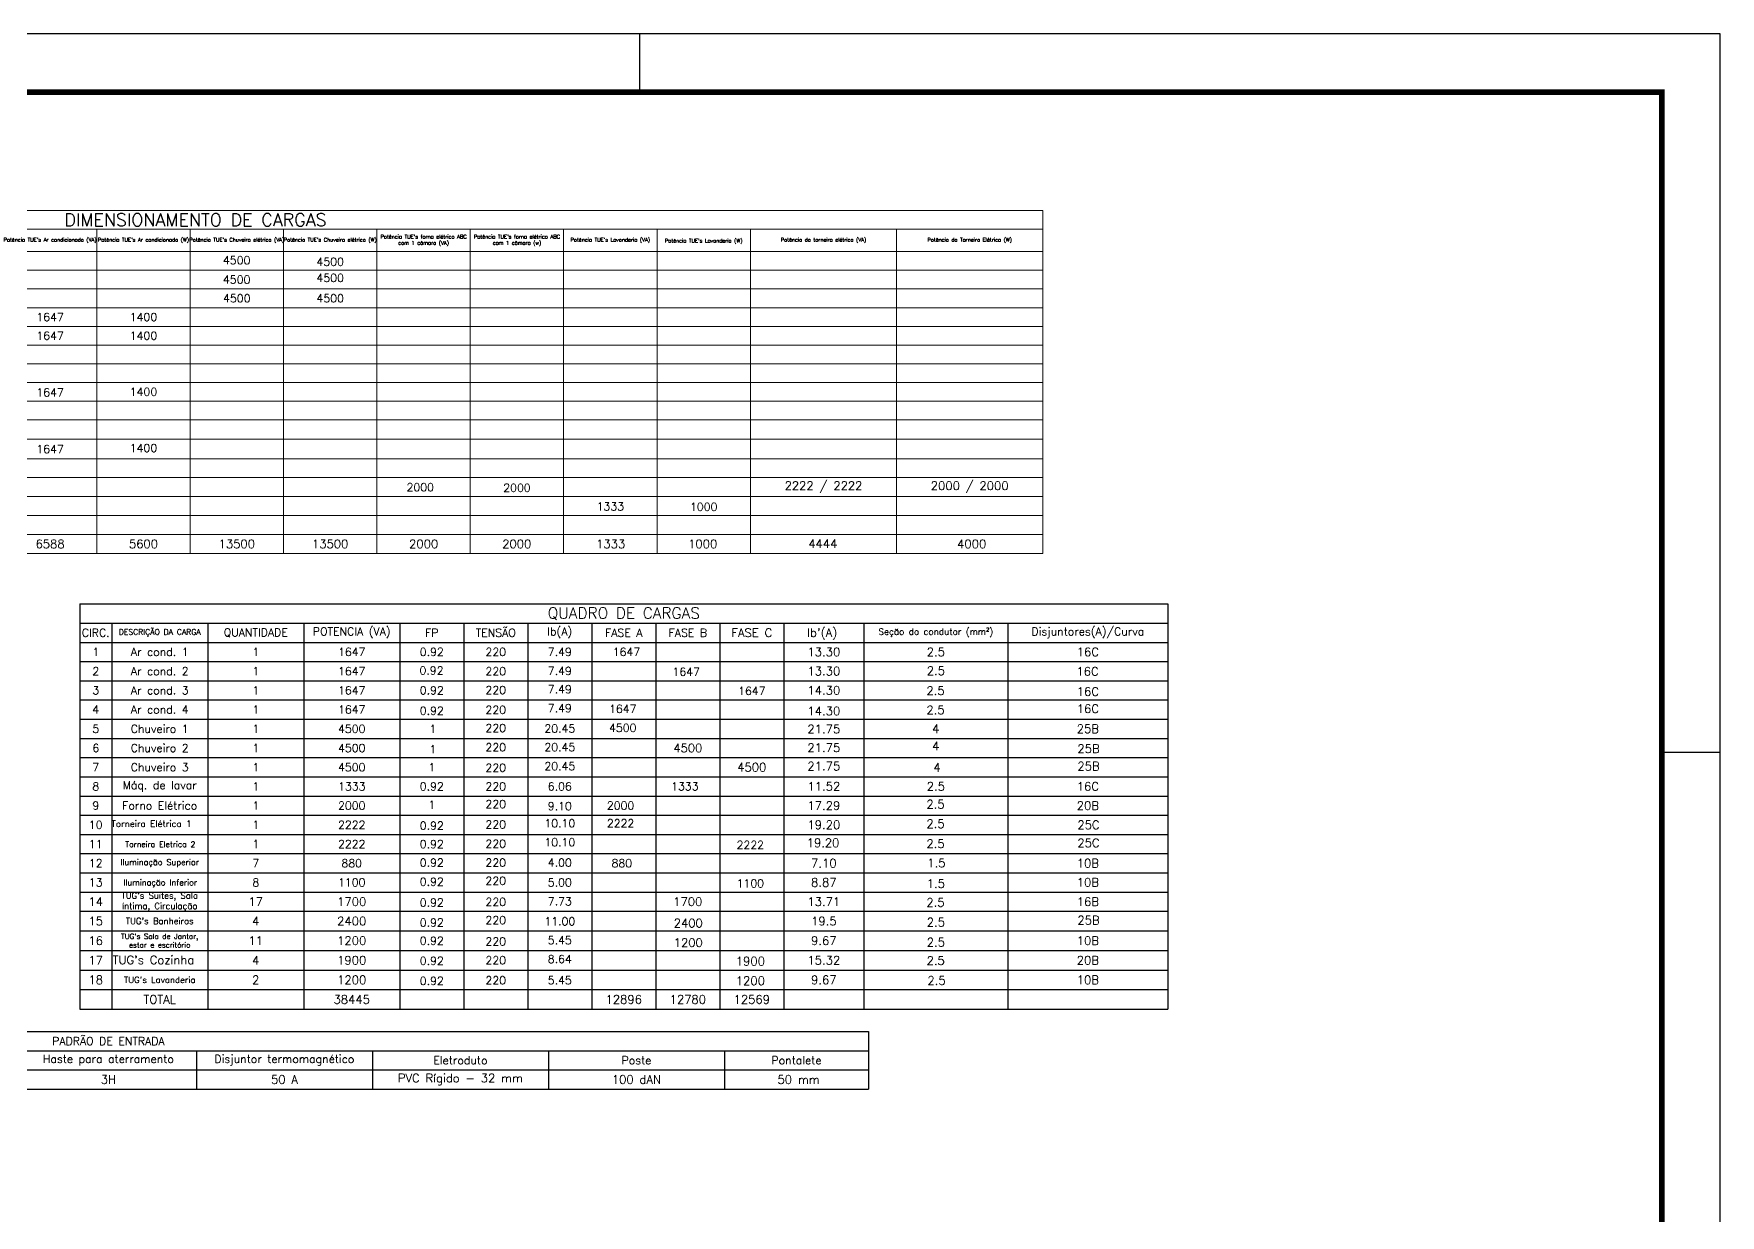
# Model space of a CAD drawing. Header units: metres. Extents: x 2012 to 4043, y 2396 to 4846.
# Drawn here: x 2079.74 to 2105.57, y 2415.85 to 2433.94 of the extents above; entities that cross this region are included whole.
import ezdxf

# ---------------------------------------------------------------- set-up
doc = ezdxf.new("R2010")
doc.units = ezdxf.units.M
doc.linetypes.add('CONTORNO_QUADRO_T', pattern=[0.35, 0.2, -0.15])
doc.layers.add('ARQ-FOLHA', color=7, linetype='Continuous')
doc.layers.add('ELE-TEXTO04', color=4, linetype='CONTORNO_QUADRO_T')
doc.layers.add('ELETRODUTOS', color=5, linetype='Continuous', lineweight=30)
doc.layers.add('LINE0.1', color=1, linetype='Continuous', lineweight=0)
doc.styles.add('N', font='romand.shx', dxfattribs={"height": 0.13})

# ---------------------------------------------------------------- blocks, each defined once
blk = doc.blocks.new('FOLHA A2')
at = {"layer": 'ARQ-FOLHA'}
for p, q in [((594, 0), (0, 0)), ((409, -10), (409, 0)), ((594, -420), (594, 0)), ((584, -123), (594, -123))]:
    blk.add_line(p, q, dxfattribs=at)
at = {"layer": 'ARQ-FOLHA', "const_width": 1}
blk.add_lwpolyline([(25, -410), (584, -410), (584, -10), (25, -10), (25, -410)], dxfattribs=at)

msp = doc.modelspace()

# ---------------------------------------------------------------- linework, layer by layer
for p, q in [((2080.44, 2425.211), (2097.107, 2425.211)), ((2080.44, 2425.211), (2080.44, 2419.005)), ((2097.107, 2425.211), (2097.107, 2419.005)), ((2080.44, 2424.917), (2097.107, 2424.917)), ((2080.93, 2424.917), (2080.93, 2419.005)), ((2082.4, 2424.917), (2082.4, 2419.005)), ((2083.871, 2424.917), (2083.871, 2419.005)), ((2085.342, 2424.917), (2085.342, 2419.005)), ((2086.322, 2424.917), (2086.322, 2419.005)), ((2087.302, 2424.917), (2087.302, 2419.005)), ((2088.283, 2424.917), (2088.283, 2419.005)), ((2089.263, 2424.917), (2089.263, 2419.005)), ((2090.244, 2424.917), (2090.244, 2419.005)), ((2091.224, 2424.917), (2091.224, 2419.005)), ((2092.45, 2424.917), (2092.45, 2419.005)), ((2094.656, 2424.917), (2094.656, 2419.005)), ((2080.44, 2424.623), (2097.107, 2424.623)), ((2080.44, 2424.329), (2097.107, 2424.329)), ((2080.44, 2424.035), (2097.107, 2424.035)), ((2080.44, 2423.741), (2097.107, 2423.741)), ((2080.44, 2423.446), (2097.107, 2423.446)), ((2080.44, 2423.152), (2097.107, 2423.152)), ((2080.44, 2422.858), (2097.107, 2422.858)), ((2080.44, 2422.564), (2097.107, 2422.564)), ((2080.44, 2422.27), (2097.107, 2422.27)), ((2080.44, 2421.976), (2097.107, 2421.976)), ((2080.44, 2421.682), (2097.107, 2421.682)), ((2080.44, 2421.388), (2097.107, 2421.388)), ((2080.44, 2421.093), (2097.107, 2421.093)), ((2080.44, 2420.799), (2097.107, 2420.799)), ((2080.44, 2420.505), (2097.107, 2420.505)), ((2080.44, 2420.205), (2097.107, 2420.205)), ((2080.44, 2419.905), (2097.107, 2419.905)), ((2080.44, 2419.605), (2097.107, 2419.605)), ((2080.44, 2419.305), (2097.107, 2419.305)), ((2080.44, 2419.005), (2097.107, 2419.005)), ((2069.236, 2418.664), (2092.521, 2418.664)), ((2092.521, 2418.664), (2092.521, 2417.782)), ((2069.236, 2418.37), (2092.521, 2418.37)), ((2082.227, 2418.37), (2082.227, 2417.782)), ((2084.923, 2418.37), (2084.923, 2417.782)), ((2087.619, 2418.37), (2087.619, 2417.782)), ((2090.315, 2418.37), (2090.315, 2417.782)), ((2069.236, 2418.076), (2092.521, 2418.076)), ((2069.236, 2417.782), (2092.521, 2417.782))]:
    msp.add_line(p, q)
at = {"layer": 'LINE0.1', "color": 7, "linetype": 'Continuous'}
for p, q in [((2069.236, 2431.236), (2095.191, 2431.236)), ((2095.191, 2431.236), (2095.191, 2425.985)), ((2069.236, 2430.95), (2095.191, 2430.95)), ((2080.701, 2430.95), (2080.701, 2425.985)), ((2082.131, 2430.95), (2082.131, 2425.985)), ((2083.561, 2430.95), (2083.561, 2425.985)), ((2084.991, 2430.95), (2084.991, 2425.985)), ((2086.422, 2430.95), (2086.422, 2425.985)), ((2087.852, 2430.95), (2087.852, 2425.985)), ((2089.282, 2430.95), (2089.282, 2425.985)), ((2090.712, 2430.95), (2090.712, 2425.985)), ((2092.951, 2430.95), (2092.951, 2425.985)), ((2069.236, 2430.606), (2095.191, 2430.606)), ((2069.236, 2430.32), (2095.191, 2430.32)), ((2069.236, 2430.034), (2095.191, 2430.034)), ((2069.236, 2429.748), (2095.191, 2429.748)), ((2069.236, 2429.462), (2095.191, 2429.462)), ((2069.236, 2429.176), (2095.191, 2429.176)), ((2069.236, 2428.89), (2095.191, 2428.89)), ((2069.236, 2428.604), (2095.191, 2428.604)), ((2069.236, 2428.318), (2095.191, 2428.318)), ((2069.236, 2428.032), (2095.191, 2428.032)), ((2069.236, 2427.734), (2095.191, 2427.734)), ((2069.236, 2427.435), (2095.191, 2427.435)), ((2069.236, 2427.145), (2095.191, 2427.145)), ((2069.236, 2426.855), (2095.191, 2426.855)), ((2069.236, 2426.565), (2095.191, 2426.565)), ((2069.236, 2426.275), (2095.191, 2426.275)), ((2069.236, 2425.985), (2095.191, 2425.985))]:
    msp.add_line(p, q, dxfattribs=at)

# ---------------------------------------------------------------- block references
at = {"layer": 'ARQ-FOLHA', "xscale": 0.08944633452801547, "yscale": 0.08944633452801547, "zscale": 0.08944633452801547}
msp.add_blockref('FOLHA A2', (2052.436, 2433.943), dxfattribs=at)

# ---------------------------------------------------------------- texts
at = {"style": 'N'}
for s, width, gutter_width, heights, insert, char_height, attachment_point in [('{\\C4;DIMENSIONAMENTO DE CARGAS}', 25.95429, 0.613, [0], (2082.213, 2431.093), 0.19608, 5), ("Potência TUE's Ar condicionado (VA)", 1.43023, 0.286, [0], (2079.986, 2430.778), 0.05721, 5), ("Potência TUE's Ar condicionado (W)", 1.43023, 0.286, [0], (2081.416, 2430.778), 0.05721, 5), ("Potência TUE's Chuveiro elétrico (VA)", 1.43023, 0.286, [0], (2082.846, 2430.778), 0.05721, 5), ("Potência TUE's Chuveiro elétrico (W)", 1.43023, 0.286, [0], (2084.276, 2430.778), 0.05721, 5), ("Potência TUE's forno elétrico ABC com 1 câmara (VA)", 1.43023, 0.286, [0], (2085.707, 2430.778), 0.05721, 5), ("Potência TUE's forno elétrico ABC com 1 câmara (w)", 1.43023, 0.286, [0], (2087.137, 2430.778), 0.05721, 5), ("Potência TUE's Lavanderia (VA)", 1.43023, 0.286, [0], (2088.567, 2430.778), 0.05721, 5), ("\\P\\PPotência TUE's Lavanderia (W)", 1.43023, 0.286, [0], (2089.997, 2430.859), 0.05721, 5), ('Potência da torneira elétrica (VA)', 2.23914, 0.597, [0], (2091.832, 2430.778), 0.05717, 5), ('Potência da Torneira Elétrica (W)', 2.23914, 0.597, [0], (2094.071, 2430.778), 0.05717, 5), ('4500', 1.43023, 0.286, [0], (2082.844, 2430.474), 0.1226, 5), ('4500', 1.43023, 0.286, [0], (2084.276, 2430.451), 0.1226, 5), ('4500', 1.43023, 0.286, [0], (2082.844, 2430.178), 0.1226, 5), ('4500', 1.43023, 0.286, [0], (2084.276, 2430.203), 0.1226, 5), ('4500', 1.43023, 0.286, [0], (2082.846, 2429.891), 0.1226, 5), ('4500', 1.43023, 0.286, [0], (2084.276, 2429.891), 0.1226, 5), ('1647', 1.43023, 0.286, [0], (2079.986, 2429.605), 0.1226, 5), ('1400', 1.43023, 0.286, [0], (2081.416, 2429.605), 0.1226, 5), ('1647', 1.43023, 0.286, [0], (2079.986, 2429.319), 0.1226, 5), ('1400', 1.43023, 0.286, [0], (2081.416, 2429.319), 0.1226, 5), ('1647', 1.43023, 0.286, [0], (2079.986, 2428.45), 0.1226, 5), ('1400', 1.43023, 0.286, [0], (2081.416, 2428.459), 0.1226, 5), ('1647', 1.43023, 0.286, [0], (2079.986, 2427.582), 0.1226, 5), ('1400', 1.43023, 0.286, [0], (2081.416, 2427.599), 0.1226, 5), ('2000', 1.43023, 0.746, [0], (2085.656, 2426.998), 0.1226, 5), ('2000', 1.43023, 0.746, [0], (2087.137, 2426.989), 0.1226, 5), ('2222 / 2222', 2.23914, 0.65, [0.198], (2091.832, 2427), 0.13, 5), ('2000 / 2000', 2.23914, 0.65, [0], (2094.071, 2427), 0.13, 5), ('1333', 1.43023, 0.746, [0], (2088.567, 2426.704), 0.1226, 5), ('1000', 1.43023, 0.746, [0], (2089.997, 2426.698), 0.1226, 5), ('6588', 1.43023, 0.65, [0], (2079.986, 2426.13), 0.13, 5), ('5600', 1.43023, 0.65, [0], (2081.416, 2426.13), 0.13, 5), ('13500', 1.43023, 0.65, [0], (2082.846, 2426.13), 0.13, 5), ('13500', 1.43023, 0.65, [0], (2084.276, 2426.13), 0.13, 5), ('2000', 1.43023, 0.65, [0], (2085.707, 2426.13), 0.13, 5), ('2000', 1.43023, 0.65, [0], (2087.134, 2426.13), 0.13, 5), ('1333', 1.43023, 0.65, [0], (2088.572, 2426.13), 0.13, 5), ('1000', 1.43023, 0.65, [0], (2089.982, 2426.13), 0.13, 5), ('4444', 1.43023, 0.65, [0], (2091.822, 2426.134), 0.13, 5), ('4000', 1.43023, 0.65, [0], (2094.101, 2426.13), 0.13, 5), ('{\\C4;QUADRO DE CARGAS}', 16.66712, 0.613, [0], (2088.773, 2425.064), 0.17157, 5), ('POTENCIA (VA)', 1.47063, 0.613, [0], (2084.606, 2424.77), 0.12255, 5), ('TENSÃO', 0.98042, 0.613, [0], (2086.812, 2424.77), 0.1226, 5), ('Ib(A)', 0.98042, 0.613, [0], (2087.793, 2424.77), 0.1226, 5), ("Ib'(A)", 2.20594, 0.613, [0], (2091.812, 2424.751), 0.13, 5), ('Disjuntores(A)/Curva', 2.45105, 0.613, [0], (2095.881, 2424.77), 0.12255, 5), ('CIRC.', 0.49021, 0.613, [0], (2080.685, 2424.77), 0.1226, 5), ('DESCRIÇÃO DA CARGA', 1.47063, 0.613, [0], (2081.665, 2424.77), 0.08579, 5), ('QUANTIDADE', 1.47063, 0.613, [0], (2083.136, 2424.77), 0.1226, 5), ('FP', 0.98042, 0.613, [0], (2085.832, 2424.77), 0.1226, 5), ('FASE A', 0.98042, 0.613, [0], (2088.773, 2424.77), 0.1226, 5), ('FASE B', 0.98042, 0.613, [0], (2089.754, 2424.77), 0.1226, 5), ('FASE C', 0.98, 0.65, [0], (2090.734, 2424.77), 0.13, 5), ('Seção do condutor (mm²)', 2.20594, 0.613, [0], (2093.553, 2424.77), 0.09804, 5), ('1', 0.49021, 0.613, [0], (2080.685, 2424.476), 0.123, 5), ('Ar cond. 1', 1.47063, 0.613, [0], (2081.665, 2424.476), 0.1226, 5), ('1', 1.47063, 0.613, [0], (2083.136, 2424.476), 0.123, 5), ('1647', 1.47063, 0.613, [0], (2084.606, 2424.476), 0.1226, 5), ('220', 0.98042, 0.613, [0], (2086.812, 2424.476), 0.1226, 5), ('7.49', 0.98042, 0.613, [0], (2087.793, 2424.476), 0.1226, 5), ('1647', 1.47063, 0.613, [0], (2088.814, 2424.476), 0.1226, 5), ('13.30', 1.22594, 0.65, [0], (2091.837, 2424.476), 0.13, 5), ('2.5', 2.20594, 0.65, [0], (2093.553, 2424.476), 0.13, 5), ('16C', 2.45105, 0.65, [0], (2095.881, 2424.476), 0.13, 5), ('2', 0.49021, 0.613, [0], (2080.685, 2424.182), 0.123, 5), ('Ar cond. 2', 1.47063, 0.613, [0], (2081.665, 2424.182), 0.1226, 5), ('1', 1.47063, 0.613, [0], (2083.136, 2424.182), 0.123, 5), ('1647', 1.47063, 0.613, [0], (2084.606, 2424.182), 0.1226, 5), ('220', 0.98042, 0.613, [0], (2086.812, 2424.18), 0.1226, 5), ('7.49', 0.98042, 0.613, [0], (2087.793, 2424.185), 0.1226, 5), ('1647', 1.47063, 0.613, [0], (2089.729, 2424.173), 0.1226, 5), ('13.30', 1.22594, 0.65, [0], (2091.837, 2424.182), 0.13, 5), ('2.5', 2.20594, 0.65, [0], (2093.554, 2424.188), 0.13, 5), ('16C', 2.45105, 0.65, [0], (2095.876, 2424.178), 0.13, 5), ('3', 0.49021, 0.613, [0], (2080.685, 2423.888), 0.123, 5), ('Ar cond. 3', 1.47063, 0.613, [0], (2081.665, 2423.888), 0.1226, 5), ('1', 1.47063, 0.613, [0], (2083.136, 2423.888), 0.123, 5), ('1647', 1.47063, 0.613, [0], (2084.606, 2423.888), 0.1226, 5), ('0.92', 0.98042, 0.613, [0], (2085.832, 2423.888), 0.1226, 5), ('220', 0.98042, 0.613, [0], (2086.812, 2423.893), 0.1226, 5), ('7.49', 0.98042, 0.613, [0], (2087.793, 2423.905), 0.1226, 5), ('1647', 1.47063, 0.613, [0], (2090.734, 2423.879), 0.1226, 5), ('14.30', 1.22594, 0.65, [0], (2091.837, 2423.888), 0.13, 5), ('2.5', 2.20594, 0.65, [0], (2093.549, 2423.883), 0.13, 5), ('16C', 2.45105, 0.65, [0], (2095.881, 2423.869), 0.13, 5), ('4', 0.49021, 0.613, [0], (2080.685, 2423.594), 0.123, 5), ('Ar cond. 4', 1.47063, 0.613, [0], (2081.665, 2423.594), 0.1226, 5), ('1', 1.47063, 0.613, [0], (2083.136, 2423.594), 0.123, 5), ('1647', 1.47063, 0.613, [0], (2084.606, 2423.594), 0.1226, 5), ('0.92', 0.98042, 0.613, [0], (2085.832, 2423.576), 0.1226, 5), ('220', 0.98042, 0.613, [0], (2086.812, 2423.59), 0.1226, 5), ('7.49', 0.98042, 0.613, [0], (2087.793, 2423.615), 0.1226, 5), ('1647', 1.47063, 0.613, [0], (2088.757, 2423.604), 0.1226, 5), ('14.30', 1.22594, 0.65, [0], (2091.837, 2423.572), 0.13, 5), ('2.5', 2.20594, 0.65, [0], (2093.549, 2423.588), 0.13, 5), ('16C', 2.45105, 0.65, [0], (2095.881, 2423.607), 0.13, 5), ('5', 0.49021, 0.613, [0], (2080.685, 2423.299), 0.123, 5), ('Chuveiro 1', 1.47063, 0.613, [0], (2081.665, 2423.299), 0.1226, 5), ('1', 1.47063, 0.613, [0], (2083.136, 2423.299), 0.123, 5), ('4500', 1.47063, 0.613, [0], (2084.606, 2423.299), 0.1226, 5), ('220', 0.98042, 0.613, [0], (2086.812, 2423.311), 0.1226, 5), ('20.45', 0.98042, 0.613, [0], (2087.793, 2423.303), 0.1226, 5), ('4500', 1.47063, 0.613, [0], (2088.757, 2423.314), 0.1226, 5), ('21.75', 1.22508, 0.65, [0], (2091.837, 2423.296), 0.13, 5), ('4', 2.20594, 0.65, [0], (2093.553, 2423.299), 0.13, 5), ('25B', 2.45105, 0.65, [0], (2095.881, 2423.299), 0.13, 5), ('6', 0.49021, 0.613, [0], (2080.685, 2423.005), 0.123, 5), ('Chuveiro 2', 1.47063, 0.613, [0], (2081.665, 2423.005), 0.1226, 5), ('1', 1.47063, 0.613, [0], (2083.136, 2423.005), 0.123, 5), ('4500', 1.47063, 0.613, [0], (2084.606, 2423.005), 0.1226, 5), ('220', 0.98042, 0.613, [0], (2086.812, 2423.016), 0.1226, 5), ('20.45', 0.98042, 0.613, [0], (2087.793, 2423.018), 0.1226, 5), ('4500', 0.98042, 0.65, [0], (2089.754, 2423.005), 0.13, 5), ('21.75', 1.22508, 0.65, [0], (2091.837, 2423.01), 0.13, 5), ('4', 2.20594, 0.65, [0], (2093.553, 2423.037), 0.13, 5), ('25B', 2.45105, 0.65, [0], (2095.89, 2422.994), 0.13, 5), ('7', 0.49021, 0.613, [0], (2080.685, 2422.711), 0.123, 5), ('Chuveiro 3', 1.47063, 0.613, [0], (2081.665, 2422.711), 0.1226, 5), ('1', 1.47063, 0.613, [0], (2083.136, 2422.711), 0.123, 5), ('4500', 1.47063, 0.613, [0], (2084.606, 2422.711), 0.1226, 5), ('1', 0.98042, 0.613, [0], (2085.832, 2422.711), 0.123, 5), ('220', 0.98042, 0.613, [0], (2086.812, 2422.704), 0.1226, 5), ('20.45', 0.98042, 0.613, [0], (2087.793, 2422.727), 0.1226, 5), ('4500', 0.98, 0.65, [0], (2090.734, 2422.711), 0.13, 5), ('21.75', 1.22508, 0.65, [0], (2091.837, 2422.728), 0.13, 5), ('4', 2.20594, 0.65, [0], (2093.57, 2422.707), 0.13, 5), ('25B', 2.45105, 0.65, [0], (2095.89, 2422.727), 0.13, 5), ('8', 0.49021, 0.613, [0], (2080.685, 2422.417), 0.123, 5), ('Máq. de lavar', 1.47063, 0.613, [0], (2081.665, 2422.417), 0.12255, 5), ('1', 1.47063, 0.613, [0], (2083.136, 2422.417), 0.123, 5), ('1333', 1.47063, 0.613, [0], (2084.606, 2422.417), 0.1226, 5), ('220', 0.98042, 0.613, [0], (2086.812, 2422.417), 0.1226, 5), ('6.06', 0.98042, 0.613, [0], (2087.793, 2422.417), 0.1226, 5), ('1333', 1.47063, 0.613, [0], (2089.708, 2422.418), 0.1226, 5), ('11.52', 1.22594, 0.65, [0], (2091.837, 2422.417), 0.13, 5), ('2.5', 2.20594, 0.65, [0], (2093.553, 2422.417), 0.13, 5), ('16C', 2.45105, 0.65, [0], (2095.881, 2422.417), 0.13, 5), ('9', 0.49021, 0.613, [0], (2080.685, 2422.123), 0.123, 5), ('Forno Elétrico', 1.47063, 0.613, [0], (2081.665, 2422.123), 0.12255, 5), ('1', 1.47063, 0.613, [0], (2083.136, 2422.123), 0.123, 5), ('2000', 1.47063, 0.613, [0], (2084.606, 2422.123), 0.1226, 5), ('1', 0.98042, 0.613, [0], (2085.832, 2422.136), 0.123, 5), ('220', 0.98042, 0.613, [0], (2086.812, 2422.147), 0.1226, 5), ('9.10', 0.98042, 0.613, [0], (2087.793, 2422.116), 0.1226, 5), ('2000', 1.47063, 0.613, [0], (2088.724, 2422.123), 0.1226, 5), ('17.29', 1.22594, 0.65, [0], (2091.837, 2422.123), 0.13, 5), ('2.5', 2.20594, 0.65, [0], (2093.549, 2422.144), 0.13, 5), ('20B', 2.45105, 0.65, [0], (2095.881, 2422.123), 0.13, 5), ('10', 0.49021, 0.613, [0], (2080.685, 2421.829), 0.1226, 5), ('Torneira Elétrica 1', 1.47063, 0.613, [0], (2080.926, 2421.894), 0.09804, 1), ('1', 1.47063, 0.613, [0], (2083.136, 2421.829), 0.123, 5), ('2222', 1.47063, 0.613, [0], (2084.606, 2421.829), 0.1226, 5), ('0.92', 0.98042, 0.613, [0], (2085.832, 2421.816), 0.1226, 5), ('220', 0.98042, 0.613, [0], (2086.812, 2421.835), 0.1226, 5), ('10.10', 0.98042, 0.613, [0], (2087.793, 2421.852), 0.1226, 5), ('2222', 1.47063, 0.613, [0], (2088.724, 2421.852), 0.1226, 5), ('19.20', 1.22594, 0.65, [0], (2091.837, 2421.829), 0.13, 5), ('2.5', 2.20594, 0.65, [0], (2093.549, 2421.845), 0.13, 5), ('25C', 2.45105, 0.65, [0], (2095.89, 2421.828), 0.13, 5), ('11', 0.49021, 0.613, [0], (2080.685, 2421.535), 0.1226, 5), ('Torneira Eletrica 2', 1.47063, 0.613, [0], (2081.674, 2421.531), 0.08579, 5), ('1', 1.47063, 0.613, [0], (2083.136, 2421.535), 0.123, 5), ('2222', 1.47063, 0.613, [0], (2084.606, 2421.535), 0.1226, 5), ('0.92', 0.98042, 0.613, [0], (2085.832, 2421.533), 0.1226, 5), ('220', 0.98042, 0.613, [0], (2086.812, 2421.54), 0.1226, 5), ('10.10', 0.98042, 0.613, [0], (2087.793, 2421.562), 0.1226, 5), ('2222', 1.47063, 0.613, [0], (2090.711, 2421.521), 0.1226, 5), ('19.20', 1.22594, 0.65, [0], (2091.825, 2421.553), 0.13, 5), ('2.5', 2.20594, 0.65, [0], (2093.549, 2421.539), 0.13, 5), ('25C', 2.45105, 0.65, [0], (2095.89, 2421.551), 0.13, 5), ('12', 0.49021, 0.613, [0], (2080.685, 2421.241), 0.1226, 5), ('Iluminação Superior', 1.47063, 0.613, [0], (2081.665, 2421.241), 0.09, 5), ('7', 1.47063, 0.613, [0], (2083.136, 2421.241), 0.123, 5), ('880', 1.47063, 0.613, [0], (2084.606, 2421.241), 0.1226, 5), ('0.92', 0.98042, 0.613, [0], (2085.832, 2421.25), 0.1226, 5), ('220', 0.98042, 0.613, [0], (2086.812, 2421.25), 0.1226, 5), ('4.00', 0.98042, 0.613, [0], (2087.793, 2421.25), 0.1226, 5), ('880', 1.47063, 0.613, [0], (2088.743, 2421.241), 0.1226, 5), ('7.10', 1.22594, 0.65, [0], (2091.837, 2421.241), 0.13, 5), ('1.5', 2.20594, 0.65, [0], (2093.561, 2421.245), 0.13, 5), ('10B', 2.45105, 0.65, [0], (2095.881, 2421.241), 0.13, 5), ('13', 0.49021, 0.613, [0], (2080.685, 2420.946), 0.1226, 5), ('Iluminação Inferior', 1.44909, 0.613, [0], (2081.674, 2420.934), 0.09, 5), ('8', 1.47063, 0.613, [0], (2083.136, 2420.946), 0.123, 5), ('1100', 1.47063, 0.613, [0], (2084.606, 2420.946), 0.1226, 5), ('0.92', 0.98042, 0.613, [0], (2085.832, 2420.957), 0.1226, 5), ('220', 0.98042, 0.613, [0], (2086.812, 2420.972), 0.1226, 5), ('5.00', 0.98042, 0.613, [0], (2087.793, 2420.946), 0.1226, 5), ('1100', 1.47063, 0.613, [0], (2090.711, 2420.932), 0.1226, 5), ('8.87', 1.22594, 0.65, [0], (2091.837, 2420.946), 0.13, 5), ('1.5', 2.20594, 0.65, [0], (2093.553, 2420.929), 0.13, 5), ('10B', 2.45105, 0.65, [0], (2095.881, 2420.948), 0.13, 5), ("TUG's Suites, Sala íntima, Circulação", 1.47063, 0.65, [0], (2081.665, 2420.652), 0.095, 5), ('14', 0.49021, 0.65, [0], (2080.685, 2420.652), 0.13, 5), ('17', 1.47063, 0.475, [0], (2083.136, 2420.652), 0.13, 5), ('1700', 1.47063, 0.65, [0], (2084.606, 2420.652), 0.13, 5), ('0.92', 0.98042, 0.613, [0], (2085.832, 2420.639), 0.1226, 5), ('220', 0.98042, 0.613, [0], (2086.812, 2420.648), 0.1226, 5), ('7.73', 0.98042, 0.613, [0], (2087.793, 2420.657), 0.1226, 5), ('1700', 1.47063, 0.65, [0], (2089.754, 2420.652), 0.13, 5), ('13.71', 1.22594, 0.65, [0], (2091.837, 2420.652), 0.13, 5), ('2.5', 2.20594, 0.65, [0], (2093.546, 2420.64), 0.13, 5), ('16B', 2.45105, 0.65, [0], (2095.881, 2420.651), 0.13, 5), ('15', 0.49021, 0.65, [0], (2080.685, 2420.355), 0.13, 5), ("TUG's Banheiros", 1.47063, 0.475, [0], (2081.665, 2420.355), 0.095, 5), ('4', 1.47063, 0.475, [0], (2083.136, 2420.355), 0.13, 5), ('2400', 1.47063, 0.65, [0], (2084.606, 2420.355), 0.13, 5), ('0.92', 0.98042, 0.613, [0], (2085.832, 2420.332), 0.1226, 5), ('220', 0.98042, 0.613, [0], (2086.812, 2420.369), 0.1226, 5), ('11.00', 0.98042, 0.613, [0], (2087.793, 2420.351), 0.1226, 5), ('2400', 1.47063, 0.65, [0], (2089.76, 2420.324), 0.13, 5), ('19.5', 1.22594, 0.65, [0], (2091.837, 2420.355), 0.13, 5), ('2.5', 2.20594, 0.65, [0], (2093.552, 2420.338), 0.13, 5), ('25B', 2.45105, 0.65, [0], (2095.89, 2420.368), 0.13, 5), ('16', 0.49021, 0.475, [0], (2080.685, 2420.055), 0.13, 5), ("TUG's Sala de Jantar, estar e escritório", 1.47063, 0.65, [0], (2081.665, 2420.055), 0.08, 5), ('11', 1.47063, 0.65, [0], (2083.136, 2420.055), 0.13, 5), ('1200', 1.47063, 0.65, [0], (2084.606, 2420.055), 0.13, 5), ('0.92', 0.98042, 0.613, [0], (2085.832, 2420.053), 0.1226, 5), ('220', 0.98042, 0.613, [0], (2086.812, 2420.044), 0.1226, 5), ('5.45', 0.98042, 0.613, [0], (2087.793, 2420.062), 0.1226, 5), ('1200', 1.47063, 0.65, [0], (2089.76, 2420.024), 0.13, 5), ('9.67', 1.22594, 0.65, [0], (2091.837, 2420.055), 0.13, 5), ('2.5', 2.20594, 0.65, [0], (2093.553, 2420.031), 0.13, 5), ('10B', 2.45105, 0.65, [0], (2095.881, 2420.055), 0.13, 5), ('17', 0.49021, 0.65, [0], (2080.685, 2419.755), 0.13, 5), ("TUG's Cozinha", 1.47063, 0.65, [0], (2080.945, 2419.825), 0.13, 1), ('4', 1.47063, 0.65, [0], (2083.136, 2419.755), 0.13, 5), ('1900', 1.47063, 0.65, [0], (2084.606, 2419.755), 0.13, 5), ('0.92', 0.98042, 0.613, [0], (2085.832, 2419.746), 0.1226, 5), ('220', 0.98042, 0.613, [0], (2086.812, 2419.755), 0.1226, 5), ('8.64', 0.98042, 0.613, [0], (2087.793, 2419.774), 0.1226, 5), ('1900', 1.47063, 0.65, [0], (2090.711, 2419.741), 0.13, 5), ('15.32', 1.22594, 0.65, [0], (2091.837, 2419.755), 0.13, 5), ('2.5', 2.20594, 0.65, [0], (2093.55, 2419.75), 0.13, 5), ('20B', 2.45105, 0.65, [0], (2095.881, 2419.755), 0.13, 5), ('18', 0.49021, 0.65, [0], (2080.685, 2419.455), 0.13, 5), ("TUG's Lavanderia", 1.47063, 0.65, [0], (2081.665, 2419.455), 0.095, 5), ('2', 1.47063, 0.65, [0], (2083.136, 2419.455), 0.13, 5), ('1200', 1.47063, 0.65, [0], (2084.606, 2419.455), 0.13, 5), ('0.92', 0.98042, 0.613, [0], (2085.832, 2419.439), 0.1226, 5), ('220', 0.98042, 0.613, [0], (2086.812, 2419.448), 0.1226, 5), ('5.45', 0.98042, 0.613, [0], (2087.793, 2419.448), 0.1226, 5), ('1200', 1.47063, 0.65, [0], (2090.711, 2419.441), 0.13, 5), ('9.67', 1.22594, 0.65, [0], (2091.837, 2419.455), 0.13, 5), ('2.5', 2.20594, 0.65, [0], (2093.563, 2419.445), 0.13, 5), ('10B', 2.45105, 0.65, [0], (2095.881, 2419.455), 0.13, 5), ('TOTAL', 1.47063, 0.65, [0], (2081.665, 2419.155), 0.13, 5), ('38445', 1.47063, 0.65, [0], (2084.606, 2419.155), 0.13, 5), ('12896', 0.98042, 0.65, [0], (2088.773, 2419.155), 0.13, 5), ('12780', 0.98042, 0.65, [0], (2089.754, 2419.155), 0.13, 5), ('12569', 0.98, 0.65, [0], (2090.734, 2419.155), 0.13, 5), ('Haste para aterramento', 2.69615, 0.613, [0], (2080.879, 2418.223), 0.12255, 5), ('Disjuntor termomagnético', 2.69615, 0.613, [0], (2083.575, 2418.223), 0.12255, 5), ('Eletroduto', 2.69615, 0.613, [0], (2086.271, 2418.223), 0.1226, 5), ('Poste', 2.69615, 0.613, [0], (2088.967, 2418.223), 0.1226, 5), ('Pontalete', 2.20594, 0.613, [0], (2091.418, 2418.223), 0.1226, 5), ('3H', 2.69615, 0.65, [0], (2080.879, 2417.929), 0.13, 5), ('50 A', 2.69615, 0.65, [0], (2083.575, 2417.929), 0.13, 5), ('PVC Rígido - 32 mm', 2.69615, 0.65, [0], (2086.271, 2417.929), 0.13, 5), ('100 dAN', 2.69615, 0.65, [0], (2088.967, 2417.929), 0.13, 5), ('50 mm', 2.14063, 0.65, [0], (2091.451, 2417.929), 0.13, 5)]:
    msp.add_mtext_dynamic_manual_height_columns(s, width=width, gutter_width=gutter_width, heights=heights, dxfattribs=dict(at, insert=insert, char_height=char_height, attachment_point=attachment_point))
at = {"layer": 'ELE-TEXTO04', "insert": (2080.879, 2418.517), "char_height": 0.12255, "attachment_point": 5, "style": 'N'}
msp.add_mtext_dynamic_manual_height_columns('PADRÃO DE ENTRADA', width=23.28495, gutter_width=2.451, heights=[0], dxfattribs=at)
at = {"layer": 'ELETRODUTOS', "char_height": 0.1226, "attachment_point": 5, "style": 'N'}
for s, insert in [('{\\C0;0.92}', (2085.832, 2424.476)), ('{\\C0;0.92}', (2085.828, 2424.192)), ('{\\C0;1}', (2085.848, 2423.298)), ('{\\C0;1}', (2085.848, 2422.986)), ('{\\C0;0.92}', (2085.832, 2422.417))]:
    msp.add_mtext_dynamic_manual_height_columns(s, width=0.98042, gutter_width=0.613, heights=[0], dxfattribs=dict(at, insert=insert))

doc.saveas('drawing.dxf')
